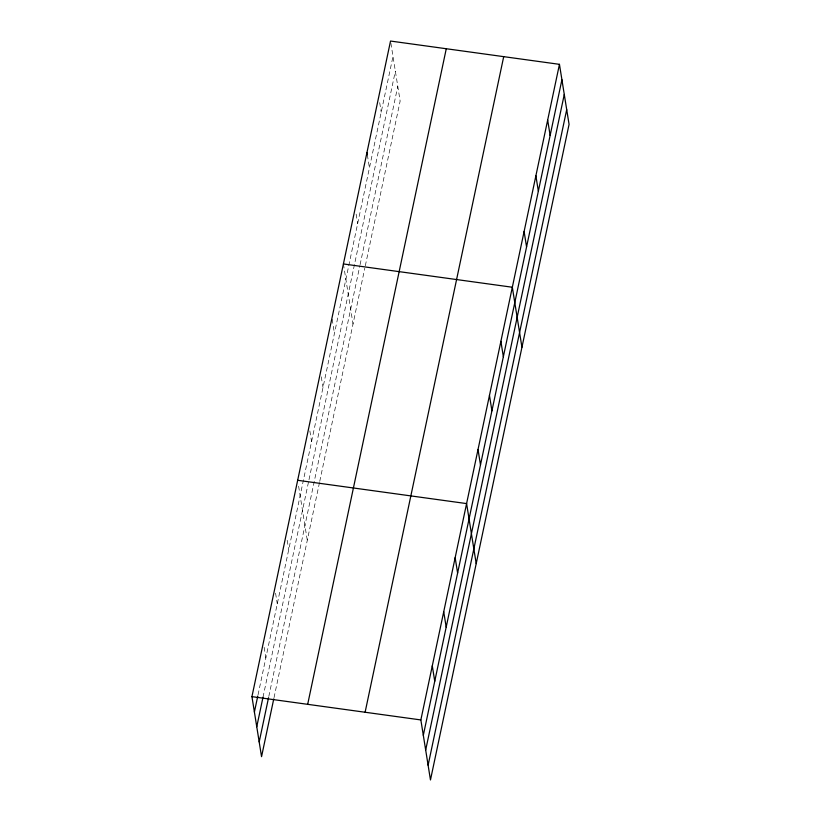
<?xml version="1.0" encoding="UTF-8"?>
<svg xmlns="http://www.w3.org/2000/svg" width="821" height="821" viewBox="0 0 821 821"><rect width="100%" height="100%" fill="white"/><g stroke="black" fill="none" stroke-linecap="round" stroke-linejoin="round"><path stroke-width="0.62" stroke-dasharray="4.11 3.08" d="M258.04 694.812L392.992 56.433M262.997 697.255L308.737 480.901M308.994 479.68L395.353 71.16M268.806 696.444L359.824 265.891M360.091 264.66L397.785 86.338M274.029 697.655L319.502 482.543M319.759 481.311L364.801 268.241M365.324 265.768L400.145 101.065L390.724 42.23M379.702 102.687L381.211 112.159M367.346 154.871L369.44 167.884M356.14 214.137L357.658 223.61M343.414 263.952L353.02 323.967M332.166 319.225L334.445 333.418M321.298 376.86L323.002 387.502M309.866 430.943L311.57 441.585M298.618 486.217L307.29 540.31M287.186 540.3L288.705 549.762M275.569 593.203L277.272 603.846M264.126 647.287L265.84 657.939"/><path stroke-width="1.23" d="M273.762 698.887L261.55 756.664L251.934 696.639L390.529 41.05L559.45 64.336L569.066 124.361L430.471 779.95L420.855 719.935L559.45 64.336M254.397 712.023L257.784 696.044M256.757 726.749L262.997 697.255M259.19 741.927L268.549 697.676M307.68 704.326L446.275 48.737M365.109 712.248L503.704 56.659M423.318 735.308L561.913 79.719M425.678 750.045L564.273 94.446M428.11 765.223L566.706 109.624M343.414 263.952L512.325 287.237L521.94 347.262M297.674 480.295L466.595 503.591L476.201 563.606M251.934 696.639L420.855 719.935M547.669 120.061L550.132 135.444M535.887 175.786L538.35 191.17M524.106 231.512L526.569 246.895M500.892 341.331L503.355 356.704M489.46 395.414L491.923 410.798M478.027 449.498L480.49 464.881M455.152 557.675L457.615 573.058M443.72 611.758L446.183 627.141M366.977 152.501L367.346 154.871M432.287 665.852L434.75 681.225"/></g></svg>
